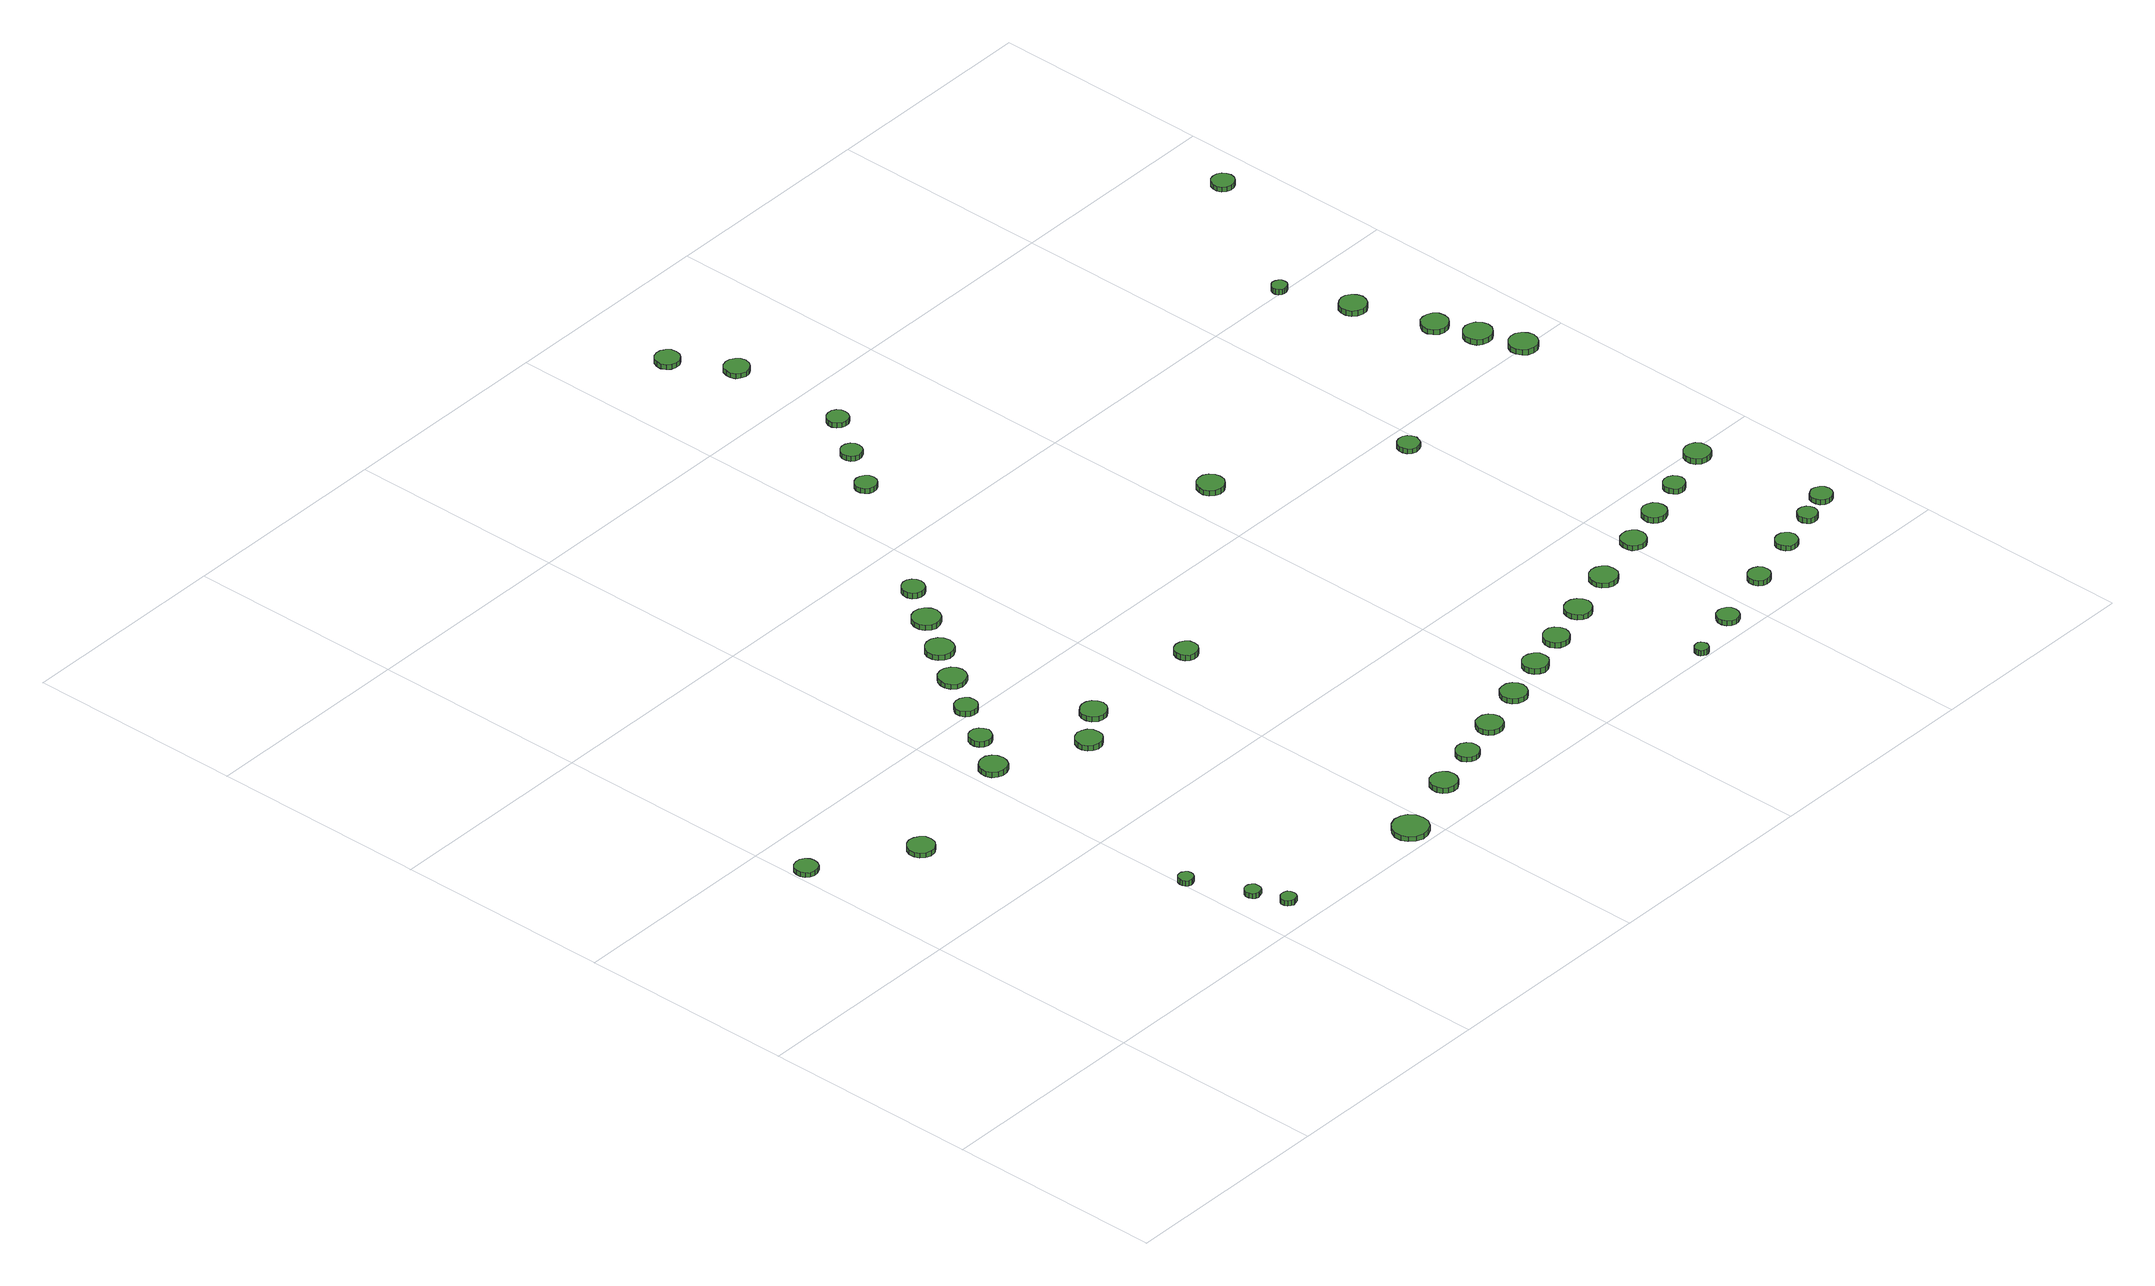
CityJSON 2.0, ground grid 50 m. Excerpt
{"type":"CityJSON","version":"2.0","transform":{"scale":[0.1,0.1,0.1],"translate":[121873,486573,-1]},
"CityObjects":{
"tree1":{"type":"SolitaryVegetationObject","attributes":{"function":"something"},"geometry":[{"type":"MultiSurface","lod":"1","boundaries":[[[0,1,2,3,4,5,6,7,8,9,10,11,12,13,14]],[[15,16,17,18,19,20,21,22,23,24,25,26,27,28,29]],[[0,29,28,1]],[[1,28,27,2]],[[2,27,26,3]],[[3,26,25,4]],[[4,25,24,5]],[[5,24,23,6]],[[6,23,22,7]],[[7,22,21,8]],[[8,21,20,9]],[[9,20,19,10]],[[10,19,18,11]],[[11,18,17,12]],[[12,17,16,13]],[[13,16,15,14]],[[14,15,29,0]]]}]},
"tree2":{"type":"SolitaryVegetationObject","attributes":{"function":"something"},"geometry":[{"type":"MultiSurface","lod":"1","boundaries":[[[30,31,32,33,34,35,36,37,38,39,40,41,42,43,44]],[[45,46,47,48,49,50,51,52,53,54,55,56,57,58,59]],[[30,59,58,31]],[[31,58,57,32]],[[32,57,56,33]],[[33,56,55,34]],[[34,55,54,35]],[[35,54,53,36]],[[36,53,52,37]],[[37,52,51,38]],[[38,51,50,39]],[[39,50,49,40]],[[40,49,48,41]],[[41,48,47,42]],[[42,47,46,43]],[[43,46,45,44]],[[44,45,59,30]]]}]},
"tree3":{"type":"SolitaryVegetationObject","attributes":{"function":"something"},"geometry":[{"type":"MultiSurface","lod":"1","boundaries":[[[60,61,62,63,64,65,66,67,68,69,70,71,72,73,74]],[[75,76,77,78,79,80,81,82,83,84,85,86,87,88,89]],[[60,89,88,61]],[[61,88,87,62]],[[62,87,86,63]],[[63,86,85,64]],[[64,85,84,65]],[[65,84,83,66]],[[66,83,82,67]],[[67,82,81,68]],[[68,81,80,69]],[[69,80,79,70]],[[70,79,78,71]],[[71,78,77,72]],[[72,77,76,73]],[[73,76,75,74]],[[74,75,89,60]]]}]},
"tree4":{"type":"SolitaryVegetationObject","attributes":{"function":"something"},"geometry":[{"type":"MultiSurface","lod":"1","boundaries":[[[90,91,92,93,94,95,96,97,98,99,100,101,102,103,104]],[[105,106,107,108,109,110,111,112,113,114,115,116,117,118,119]],[[90,119,118,91]],[[91,118,117,92]],[[92,117,116,93]],[[93,116,115,94]],[[94,115,114,95]],[[95,114,113,96]],[[96,113,112,97]],[[97,112,111,98]],[[98,111,110,99]],[[99,110,109,100]],[[100,109,108,101]],[[101,108,107,102]],[[102,107,106,103]],[[103,106,105,104]],[[104,105,119,90]]]}]},
"tree5":{"type":"SolitaryVegetationObject","attributes":{"function":"something"},"geometry":[{"type":"MultiSurface","lod":"1","boundaries":[[[120,121,122,123,124,125,126,127,128,129,130,131,132,133,134]],[[135,136,137,138,139,140,141,142,143,144,145,146,147,148,149]],[[120,149,148,121]],[[121,148,147,122]],[[122,147,146,123]],[[123,146,145,124]],[[124,145,144,125]],[[125,144,143,126]],[[126,143,142,127]],[[127,142,141,128]],[[128,141,140,129]],[[129,140,139,130]],[[130,139,138,131]],[[131,138,137,132]],[[132,137,136,133]],[[133,136,135,134]],[[134,135,149,120]]]}]},
"tree6":{"type":"SolitaryVegetationObject","attributes":{"function":"something"},"geometry":[{"type":"MultiSurface","lod":"1","boundaries":[[[150,151,152,153,154,155,156,157,158,159,160,161,162,163,164]],[[165,166,167,168,169,170,171,172,173,174,175,176,177,178,179]],[[150,179,178,151]],[[151,178,177,152]],[[152,177,176,153]],[[153,176,175,154]],[[154,175,174,155]],[[155,174,173,156]],[[156,173,172,157]],[[157,172,171,158]],[[158,171,170,159]],[[159,170,169,160]],[[160,169,168,161]],[[161,168,167,162]],[[162,167,166,163]],[[163,166,165,164]],[[164,165,179,150]]]}]},
"tree7":{"type":"SolitaryVegetationObject","attributes":{"function":"something"},"geometry":[{"type":"MultiSurface","lod":"1","boundaries":[[[180,181,182,183,184,185,186,187,188,189,190,191,192,193,194]],[[195,196,197,198,199,200,201,202,203,204,205,206,207,208,209]],[[180,209,208,181]],[[181,208,207,182]],[[182,207,206,183]],[[183,206,205,184]],[[184,205,204,185]],[[185,204,203,186]],[[186,203,202,187]],[[187,202,201,188]],[[188,201,200,189]],[[189,200,199,190]],[[190,199,198,191]],[[191,198,197,192]],[[192,197,196,193]],[[193,196,195,194]],[[194,195,209,180]]]}]},
"tree8":{"type":"SolitaryVegetationObject","attributes":{"function":"something"},"geometry":[{"type":"MultiSurface","lod":"1","boundaries":[[[210,211,212,213,214,215,216,217,218,219,220,221,222,223,224]],[[225,226,227,228,229,230,231,232,233,234,235,236,237,238,239]],[[210,239,238,211]],[[211,238,237,212]],[[212,237,236,213]],[[213,236,235,214]],[[214,235,234,215]],[[215,234,233,216]],[[216,233,232,217]],[[217,232,231,218]],[[218,231,230,219]],[[219,230,229,220]],[[220,229,228,221]],[[221,228,227,222]],[[222,227,226,223]],[[223,226,225,224]],[[224,225,239,210]]]}]},
"tree9":{"type":"SolitaryVegetationObject","attributes":{"function":"something"},"geometry":[{"type":"MultiSurface","lod":"1","boundaries":[[[240,241,242,243,244,245,246,247,248,249,250,251,252,253,254]],[[255,256,257,258,259,260,261,262,263,264,265,266,267,268,269]],[[240,269,268,241]],[[241,268,267,242]],[[242,267,266,243]],[[243,266,265,244]],[[244,265,264,245]],[[245,264,263,246]],[[246,263,262,247]],[[247,262,261,248]],[[248,261,260,249]],[[249,260,259,250]],[[250,259,258,251]],[[251,258,257,252]],[[252,257,256,253]],[[253,256,255,254]],[[254,255,269,240]]]}]},
"tree10":{"type":"SolitaryVegetationObject","attributes":{"function":"something"},"geometry":[{"type":"MultiSurface","lod":"1","boundaries":[[[270,271,272,273,274,275,276,277,278,279,280,281,282,283,284]],[[285,286,287,288,289,290,291,292,293,294,295,296,297,298,299]],[[270,299,298,271]],[[271,298,297,272]],[[272,297,296,273]],[[273,296,295,274]],[[274,295,294,275]],[[275,294,293,276]],[[276,293,292,277]],[[277,292,291,278]],[[278,291,290,279]],[[279,290,289,280]],[[280,289,288,281]],[[281,288,287,282]],[[282,287,286,283]],[[283,286,285,284]],[[284,285,299,270]]]}]},
"tree11":{"type":"SolitaryVegetationObject","attributes":{"function":"something"},"geometry":[{"type":"MultiSurface","lod":"1","boundaries":[[[300,301,302,303,304,305,306,307,308,309,310,311,312,313,314]],[[315,316,317,318,319,320,321,322,323,324,325,326,327,328,329]],[[300,329,328,301]],[[301,328,327,302]],[[302,327,326,303]],[[303,326,325,304]],[[304,325,324,305]],[[305,324,323,306]],[[306,323,322,307]],[[307,322,321,308]],[[308,321,320,309]],[[309,320,319,310]],[[310,319,318,311]],[[311,318,317,312]],[[312,317,316,313]],[[313,316,315,314]],[[314,315,329,300]]]}]},
"tree12":{"type":"SolitaryVegetationObject","attributes":{"function":"something"},"geometry":[{"type":"MultiSurface","lod":"1","boundaries":[[[330,331,332,333,334,335,336,337,338,339,340,341,342,343,344]],[[345,346,347,348,349,350,351,352,353,354,355,356,357,358,359]],[[330,359,358,331]],[[331,358,357,332]],[[332,357,356,333]],[[333,356,355,334]],[[334,355,354,335]],[[335,354,353,336]],[[336,353,352,337]],[[337,352,351,338]],[[338,351,350,339]],[[339,350,349,340]],[[340,349,348,341]],[[341,348,347,342]],[[342,347,346,343]],[[343,346,345,344]],[[344,345,359,330]]]}]},
"tree13":{"type":"SolitaryVegetationObject","attributes":{"function":"something"},"geometry":[{"type":"MultiSurface","lod":"1","boundaries":[[[360,361,362,363,364,365,366,367,368,369,370,371,372,373,374]],[[375,376,377,378,379,380,381,382,383,384,385,386,387,388,389]],[[360,389,388,361]],[[361,388,387,362]],[[362,387,386,363]],[[363,386,385,364]],[[364,385,384,365]],[[365,384,383,366]],[[366,383,382,367]],[[367,382,381,368]],[[368,381,380,369]],[[369,380,379,370]],[[370,379,378,371]],[[371,378,377,372]],[[372,377,376,373]],[[373,376,375,374]],[[374,375,389,360]]]}]},
"tree14":{"type":"SolitaryVegetationObject","attributes":{"function":"something"},"geometry":[{"type":"MultiSurface","lod":"1","boundaries":[[[390,391,392,393,394,395,396,397,398,399,400,401,402,403,404]],[[405,406,407,408,409,410,411,412,413,414,415,416,417,418,419]],[[390,419,418,391]],[[391,418,417,392]],[[392,417,416,393]],[[393,416,415,394]],[[394,415,414,395]],[[395,414,413,396]],[[396,413,412,397]],[[397,412,411,398]],[[398,411,410,399]],[[399,410,409,400]],[[400,409,408,401]],[[401,408,407,402]],[[402,407,406,403]],[[403,406,405,404]],[[404,405,419,390]]]}]},
"tree15":{"type":"SolitaryVegetationObject","attributes":{"function":"something"},"geometry":[{"type":"MultiSurface","lod":"1","boundaries":[[[420,421,422,423,424,425,426,427,428,429,430,431,432,433,434]],[[435,436,437,438,439,440,441,442,443,444,445,446,447,448,449]],[[420,449,448,421]],[[421,448,447,422]],[[422,447,446,423]],[[423,446,445,424]],[[424,445,444,425]],[[425,444,443,426]],[[426,443,442,427]],[[427,442,441,428]],[[428,441,440,429]],[[429,440,439,430]],[[430,439,438,431]],[[431,438,437,432]],[[432,437,436,433]],[[433,436,435,434]],[[434,435,449,420]]]}]},
"tree16":{"type":"SolitaryVegetationObject","attributes":{"function":"something"},"geometry":[{"type":"MultiSurface","lod":"1","boundaries":[[[450,451,452,453,454,455,456,457,458,459,460,461,462,463,464]],[[465,466,467,468,469,470,471,472,473,474,475,476,477,478,479]],[[450,479,478,451]],[[451,478,477,452]],[[452,477,476,453]],[[453,476,475,454]],[[454,475,474,455]],[[455,474,473,456]],[[456,473,472,457]],[[457,472,471,458]],[[458,471,470,459]],[[459,470,469,460]],[[460,469,468,461]],[[461,468,467,462]],[[462,467,466,463]],[[463,466,465,464]],[[464,465,479,450]]]}]},
"tree17":{"type":"SolitaryVegetationObject","attributes":{"function":"something"},"geometry":[{"type":"MultiSurface","lod":"1","boundaries":[[[480,481,482,483,484,485,486,487,488,489,490,491,492,493,494]],[[495,496,497,498,499,500,501,502,503,504,505,506,507,508,509]],[[480,509,508,481]],[[481,508,507,482]],[[482,507,506,483]],[[483,506,505,484]],[[484,505,504,485]],[[485,504,503,486]],[[486,503,502,487]],[[487,502,501,488]],[[488,501,500,489]],[[489,500,499,490]],[[490,499,498,491]],[[491,498,497,492]],[[492,497,496,493]],[[493,496,495,494]],[[494,495,509,480]]]}]},
"tree18":{"type":"SolitaryVegetationObject","attributes":{"function":"something"},"geometry":[{"type":"MultiSurface","lod":"1","boundaries":[[[510,511,512,513,514,515,516,517,518,519,520,521,522,523,524]],[[525,526,527,528,529,530,531,532,533,534,535,536,537,538,539]],[[510,539,538,511]],[[511,538,537,512]],[[512,537,536,513]],[[513,536,535,514]],[[514,535,534,515]],[[515,534,533,516]],[[516,533,532,517]],[[517,532,531,518]],[[518,531,530,519]],[[519,530,529,520]],[[520,529,528,521]],[[521,528,527,522]],[[522,527,526,523]],[[523,526,525,524]],[[524,525,539,510]]]}]},
"tree19":{"type":"SolitaryVegetationObject","attributes":{"function":"something"},"geometry":[{"type":"MultiSurface","lod":"1","boundaries":[[[540,541,542,543,544,545,546,547,548,549,550,551,552,553,554]],[[555,556,557,558,559,560,561,562,563,564,565,566,567,568,569]],[[540,569,568,541]],[[541,568,567,542]],[[542,567,566,543]],[[543,566,565,544]],[[544,565,564,545]],[[545,564,563,546]],[[546,563,562,547]],[[547,562,561,548]],[[548,561,560,549]],[[549,560,559,550]],[[550,559,558,551]],[[551,558,557,552]],[[552,557,556,553]],[[553,556,555,554]],[[554,555,569,540]]]}]},
"tree20":{"type":"SolitaryVegetationObject","attributes":{"function":"something"},"geometry":[{"type":"MultiSurface","lod":"1","boundaries":[[[570,571,572,573,574,575,576,577,578,579,580,581,582,583,584]],[[585,586,587,588,589,590,591,592,593,594,595,596,597,598,599]],[[570,599,598,571]],[[571,598,597,572]],[[572,597,596,573]],[[573,596,595,574]],[[574,595,594,575]],[[575,594,593,576]],[[576,593,592,577]],[[577,592,591,578]],[[578,591,590,579]],[[579,590,589,580]],[[580,589,588,581]],[[581,588,587,582]],[[582,587,586,583]],[[583,586,585,584]],[[584,585,599,570]]]}]},
"tree21":{"type":"SolitaryVegetationObject","attributes":{"function":"something"},"geometry":[{"type":"MultiSurface","lod":"1","boundaries":[[[600,601,602,603,604,605,606,607,608,609,610,611,612,613,614]],[[615,616,617,618,619,620,621,622,623,624,625,626,627,628,629]],[[600,629,628,601]],[[601,628,627,602]],[[602,627,626,603]],[[603,626,625,604]],[[604,625,624,605]],[[605,624,623,606]],[[606,623,622,607]],[[607,622,621,608]],[[608,621,620,609]],[[609,620,619,610]],[[610,619,618,611]],[[611,618,617,612]],[[612,617,616,613]],[[613,616,615,614]],[[614,615,629,600]]]}]},
"tree22":{"type":"SolitaryVegetationObject","attributes":{"function":"something"},"geometry":[{"type":"MultiSurface","lod":"1","boundaries":[[[630,631,632,633,634,635,636,637,638,639,640,641,642,643,644]],[[645,646,647,648,649,650,651,652,653,654,655,656,657,658,659]],[[630,659,658,631]],[[631,658,657,632]],[[632,657,656,633]],[[633,656,655,634]],[[634,655,654,635]],[[635,654,653,636]],[[636,653,652,637]],[[637,652,651,638]],[[638,651,650,639]],[[639,650,649,640]],[[640,649,648,641]],[[641,648,647,642]],[[642,647,646,643]],[[643,646,645,644]],[[644,645,659,630]]]}]},
"tree23":{"type":"SolitaryVegetationObject","attributes":{"function":"something"},"geometry":[{"type":"MultiSurface","lod":"1","boundaries":[[[660,661,662,663,664,665,666,667,668,669,670,671,672,673,674]],[[675,676,677,678,679,680,681,682,683,684,685,686,687,688,689]],[[660,689,688,661]],[[661,688,687,662]],[[662,687,686,663]],[[663,686,685,664]],[[664,685,684,665]],[[665,684,683,666]],[[666,683,682,667]],[[667,682,681,668]],[[668,681,680,669]],[[669,680,679,670]],[[670,679,678,671]],[[671,678,677,672]],[[672,677,676,673]],[[673,676,675,674]],[[674,675,689,660]]]}]},
"tree24":{"type":"SolitaryVegetationObject","attributes":{"function":"something"},"geometry":[{"type":"MultiSurface","lod":"1","boundaries":[[[690,691,692,693,694,695,696,697,698,699,700,701,702,703,704]],[[705,706,707,708,709,710,711,712,713,714,715,716,717,718,719]],[[690,719,718,691]],[[691,718,717,692]],[[692,717,716,693]],[[693,716,715,694]],[[694,715,714,695]],[[695,714,713,696]],[[696,713,712,697]],[[697,712,711,698]],[[698,711,710,699]],[[699,710,709,700]],[[700,709,708,701]],[[701,708,707,702]],[[702,707,706,703]],[[703,706,705,704]],[[704,705,719,690]]]}]},
"tree25":{"type":"SolitaryVegetationObject","attributes":{"function":"something"},"geometry":[{"type":"MultiSurface","lod":"1","boundaries":[[[720,721,722,723,724,725,726,727,728,729,730,731,732,733,734]],[[735,736,737,738,739,740,741,742,743,744,745,746,747,748,749]],[[720,749,748,721]],[[721,748,747,722]],[[722,747,746,723]],[[723,746,745,724]],[[724,745,744,725]],[[725,744,743,726]],[[726,743,742,727]],[[727,742,741,728]],[[728,741,740,729]],[[729,740,739,730]],[[730,739,738,731]],[[731,738,737,732]],[[732,737,736,733]],[[733,736,735,734]],[[734,735,749,720]]]}]},
"tree26":{"type":"SolitaryVegetationObject","attributes":{"function":"something"},"geometry":[{"type":"MultiSurface","lod":"1","boundaries":[[[750,751,752,753,754,755,756,757,758,759,760,761,762,763,764]],[[765,766,767,768,769,770,771,772,773,774,775,776,777,778,779]],[[750,779,778,751]],[[751,778,777,752]],[[752,777,776,753]],[[753,776,775,754]],[[754,775,774,755]],[[755,774,773,756]],[[756,773,772,757]],[[757,772,771,758]],[[758,771,770,759]],[[759,770,769,760]],[[760,769,768,761]],[[761,768,767,762]],[[762,767,766,763]],[[763,766,765,764]],[[764,765,779,750]]]}]},
"tree27":{"type":"SolitaryVegetationObject","attributes":{"function":"something"},"geometry":[{"type":"MultiSurface","lod":"1","boundaries":[[[780,781,782,783,784,785,786,787,788,789,790,791,792,793,794]],[[795,796,797,798,799,800,801,802,803,804,805,806,807,808,809]],[[780,809,808,781]],[[781,808,807,782]],[[782,807,806,783]],[[783,806,805,784]],[[784,805,804,785]],[[785,804,803,786]],[[786,803,802,787]],[[787,802,801,788]],[[788,801,800,789]],[[789,800,799,790]],[[790,799,798,791]],[[791,798,797,792]],[[792,797,796,793]],[[793,796,795,794]],[[794,795,809,780]]]}]},
"tree28":{"type":"SolitaryVegetationObject","attributes":{"function":"something"},"geometry":[{"type":"MultiSurface","lod":"1","boundaries":[[[810,811,812,813,814,815,816,817,818,819,820,821,822,823,824]],[[825,826,827,828,829,830,831,832,833,834,835,836,837,838,839]],[[810,839,838,811]],[[811,838,837,812]],[[812,837,836,813]],[[813,836,835,814]],[[814,835,834,815]],[[815,834,833,816]],[[816,833,832,817]],[[817,832,831,818]],[[818,831,830,819]],[[819,830,829,820]],[[820,829,828,821]],[[821,828,827,822]],[[822,827,826,823]],[[823,826,825,824]],[[824,825,839,810]]]}]},
"tree29":{"type":"SolitaryVegetationObject","attributes":{"function":"something"},"geometry":[{"type":"MultiSurface","lod":"1","boundaries":[[[840,841,842,843,844,845,846,847,848,849,850,851,852,853,854]],[[855,856,857,858,859,860,861,862,863,864,865,866,867,868,869]],[[840,869,868,841]],[[841,868,867,842]],[[842,867,866,843]],[[843,866,865,844]],[[844,865,864,845]],[[845,864,863,846]],[[846,863,862,847]],[[847,862,861,848]],[[848,861,860,849]],[[849,860,859,850]],[[850,859,858,851]],[[851,858,857,852]],[[852,857,856,853]],[[853,856,855,854]],[[854,855,869,840]]]}]},
"tree30":{"type":"SolitaryVegetationObject","attributes":{"function":"something"},"geometry":[{"type":"MultiSurface","lod":"1","boundaries":[[[870,871,872,873,874,875,876,877,878,879,880,881,882,883,884]],[[885,886,887,888,889,890,891,892,893,894,895,896,897,898,899]],[[870,899,898,871]],[[871,898,897,872]],[[872,897,896,873]],[[873,896,895,874]],[[874,895,894,875]],[[875,894,893,876]],[[876,893,892,877]],[[877,892,891,878]],[[878,891,890,879]],[[879,890,889,880]],[[880,889,888,881]],[[881,888,887,882]],[[882,887,886,883]],[[883,886,885,884]],[[884,885,899,870]]]}]},
"tree31":{"type":"SolitaryVegetationObject","attributes":{"function":"something"},"geometry":[{"type":"MultiSurface","lod":"1","boundaries":[[[900,901,902,903,904,905,906,907,908,909,910,911,912,913,914]],[[915,916,917,918,919,920,921,922,923,924,925,926,927,928,929]],[[900,929,928,901]],[[901,928,927,902]],[[902,927,926,903]],[[903,926,925,904]],[[904,925,924,905]],[[905,924,923,906]],[[906,923,922,907]],[[907,922,921,908]],[[908,921,920,909]],[[909,920,919,910]],[[910,919,918,911]],[[911,918,917,912]],[[912,917,916,913]],[[913,916,915,914]],[[914,915,929,900]]]}]},
"tree32":{"type":"SolitaryVegetationObject","attributes":{"function":"something"},"geometry":[{"type":"MultiSurface","lod":"1","boundaries":[[[930,931,932,933,934,935,936,937,938,939,940,941,942,943,944]],[[945,946,947,948,949,950,951,952,953,954,955,956,957,958,959]],[[930,959,958,931]],[[931,958,957,932]],[[932,957,956,933]],[[933,956,955,934]],[[934,955,954,935]],[[935,954,953,936]],[[936,953,952,937]],[[937,952,951,938]],[[938,951,950,939]],[[939,950,949,940]],[[940,949,948,941]],[[941,948,947,942]],[[942,947,946,943]],[[943,946,945,944]],[[944,945,959,930]]]}]},
"tree33":{"type":"SolitaryVegetationObject","attributes":{"function":"something"},"geometry":[{"type":"MultiSurface","lod":"1","boundaries":[[[960,961,962,963,964,965,966,967,968,969,970,971,972,973,974]],[[975,976,977,978,979,980,981,982,983,984,985,986,987,988,989]],[[960,989,988,961]],[[961,988,987,962]],[[962,987,986,963]],[[963,986,985,964]],[[964,985,984,965]],[[965,984,983,966]],[[966,983,982,967]],[[967,982,981,968]],[[968,981,980,969]],[[969,980,979,970]],[[970,979,978,971]],[[971,978,977,972]],[[972,977,976,973]],[[973,976,975,974]],[[974,975,989,960]]]}]},
"tree34":{"type":"SolitaryVegetationObject","attributes":{"function":"something"},"geometry":[{"type":"MultiSurface","lod":"1","boundaries":[[[990,991,992,993,994,995,996,997,998,999,1000,1001,1002,1003,1004]],[[1005,1006,1007,1008,1009,1010,1011,1012,1013,1014,1015,1016,1017,1018,1019]],[[990,1019,1018,991]],[[991,1018,1017,992]],[[992,1017,1016,993]],[[993,1016,1015,994]],[[994,1015,1014,995]],[[995,1014,1013,996]],[[996,1013,1012,997]],[[997,1012,1011,998]],[[998,1011,1010,999]],[[999,1010,1009,1000]],[[1000,1009,1008,1001]],[[1001,1008,1007,1002]],[[1002,1007,1006,1003]],[[1003,1006,1005,1004]],[[1004,1005,1019,990]]]}]},
"tree35":{"type":"SolitaryVegetationObject","attributes":{"function":"something"},"geometry":[{"type":"MultiSurface","lod":"1","boundaries":[[[1020,1021,1022,1023,1024,1025,1026,1027,1028,1029,1030,1031,1032,1033,1034]],[[1035,1036,1037,1038,1039,1040,1041,1042,1043,1044,1045,1046,1047,1048,1049]],[[1020,1049,1048,1021]],[[1021,1048,1047,1022]],[[1022,1047,1046,1023]],[[1023,1046,1045,1024]],[[1024,1045,1044,1025]],[[1025,1044,1043,1026]],[[1026,1043,1042,1027]],[[1027,1042,1041,1028]],[[1028,1041,1040,1029]],[[1029,1040,1039,1030]],[[1030,1039,1038,1031]],[[1031,1038,1037,1032]],[[1032,1037,1036,1033]],[[1033,1036,1035,1034]],[[1034,1035,1049,1020]]]}]},
"tree36":{"type":"SolitaryVegetationObject","attributes":{"function":"something"},"geometry":[{"type":"MultiSurface","lod":"1","boundaries":[[[1050,1051,1052,1053,1054,1055,1056,1057,1058,1059,1060,1061,1062,1063,1064]],[[1065,1066,1067,1068,1069,1070,1071,1072,1073,1074,1075,1076,1077,1078,1079]],[[1050,1079,1078,1051]],[[1051,1078,1077,1052]],[[1052,1077,1076,1053]],[[1053,1076,1075,1054]],[[1054,1075,1074,1055]],[[1055,1074,1073,1056]],[[1056,1073,1072,1057]],[[1057,1072,1071,1058]],[[1058,1071,1070,1059]],[[1059,1070,1069,1060]],[[1060,1069,1068,1061]],[[1061,1068,1067,1062]],[[1062,1067,1066,1063]],[[1063,1066,1065,1064]],[[1064,1065,1079,1050]]]}]},
"tree37":{"type":"SolitaryVegetationObject","attributes":{"function":"something"},"geometry":[{"type":"MultiSurface","lod":"1","boundaries":[[[1080,1081,1082,1083,1084,1085,1086,1087,1088,1089,1090,1091,1092,1093,1094]],[[1095,1096,1097,1098,1099,1100,1101,1102,1103,1104,1105,1106,1107,1108,1109]],[[1080,1109,1108,1081]],[[1081,1108,1107,1082]],[[1082,1107,1106,1083]],[[1083,1106,1105,1084]],[[1084,1105,1104,1085]],[[1085,1104,1103,1086]],[[1086,1103,1102,1087]],[[1087,1102,1101,1088]],[[1088,1101,1100,1089]],[[1089,1100,1099,1090]],[[1090,1099,1098,1091]],[[1091,1098,1097,1092]],[[1092,1097,1096,1093]],[[1093,1096,1095,1094]],[[1094,1095,1109,1080]]]}]},
"tree38":{"type":"SolitaryVegetationObject","attributes":{"function":"something"},"geometry":[{"type":"MultiSurface","lod":"1","boundaries":[[[1110,1111,1112,1113,1114,1115,1116,1117,1118,1119,1120,1121,1122,1123,1124]],[[1125,1126,1127,1128,1129,1130,1131,1132,1133,1134,1135,1136,1137,1138,1139]],[[1110,1139,1138,1111]],[[1111,1138,1137,1112]],[[1112,1137,1136,1113]],[[1113,1136,1135,1114]],[[1114,1135,1134,1115]],[[1115,1134,1133,1116]],[[1116,1133,1132,1117]],[[1117,1132,1131,1118]],[[1118,1131,1130,1119]],[[1119,1130,1129,1120]],[[1120,1129,1128,1121]],[[1121,1128,1127,1122]],[[1122,1127,1126,1123]],[[1123,1126,1125,1124]],[[1124,1125,1139,1110]]]}]},
"tree39":{"type":"SolitaryVegetationObject","attributes":{"function":"something"},"geometry":[{"type":"MultiSurface","lod":"1","boundaries":[[[1140,1141,1142,1143,1144,1145,1146,1147,1148,1149,1150,1151,1152,1153,1154]],[[1155,1156,1157,1158,1159,1160,1161,1162,1163,1164,1165,1166,1167,1168,1169]],[[1140,1169,1168,1141]],[[1141,1168,1167,1142]],[[1142,1167,1166,1143]],[[1143,1166,1165,1144]],[[1144,1165,1164,1145]],[[1145,1164,1163,1146]],[[1146,1163,1162,1147]],[[1147,1162,1161,1148]],[[1148,1161,1160,1149]],[[1149,1160,1159,1150]],[[1150,1159,1158,1151]],[[1151,1158,1157,1152]],[[1152,1157,1156,1153]],[[1153,1156,1155,1154]],[[1154,1155,1169,1140]]]}]},
"tree40":{"type":"SolitaryVegetationObject","attributes":{"function":"something"},"geometry":[{"type":"MultiSurface","lod":"1","boundaries":[[[1170,1171,1172,1173,1174,1175,1176,1177,1178,1179,1180,1181,1182,1183,1184]],[[1185,1186,1187,1188,1189,1190,1191,1192,1193,1194,1195,1196,1197,1198,1199]],[[1170,1199,1198,1171]],[[1171,1198,1197,1172]],[[1172,1197,1196,1173]],[[1173,1196,1195,1174]],[[1174,1195,1194,1175]],[[1175,1194,1193,1176]],[[1176,1193,1192,1177]],[[1177,1192,1191,1178]],[[1178,1191,1190,1179]],[[1179,1190,1189,1180]],[[1180,1189,1188,1181]],[[1181,1188,1187,1182]],[[1182,1187,1186,1183]],[[1183,1186,1185,1184]],[[1184,1185,1199,1170]]]}]},
"tree41":{"type":"SolitaryVegetationObject","attributes":{"function":"something"},"geometry":[{"type":"MultiSurface","lod":"1","boundaries":[[[1200,1201,1202,1203,1204,1205,1206,1207,1208,1209,1210,1211,1212,1213,1214]],[[1215,1216,1217,1218,1219,1220,1221,1222,1223,1224,1225,1226,1227,1228,1229]],[[1200,1229,1228,1201]],[[1201,1228,1227,1202]],[[1202,1227,1226,1203]],[[1203,1226,1225,1204]],[[1204,1225,1224,1205]],[[1205,1224,1223,1206]],[[1206,1223,1222,1207]],[[1207,1222,1221,1208]],[[1208,1221,1220,1209]],[[1209,1220,1219,1210]],[[1210,1219,1218,1211]],[[1211,1218,1217,1212]],[[1212,1217,1216,1213]],[[1213,1216,1215,1214]],[[1214,1215,1229,1200]]]}]},
"tree42":{"type":"SolitaryVegetationObject","attributes":{"function":"something"},"geometry":[{"type":"MultiSurface","lod":"1","boundaries":[[[1230,1231,1232,1233,1234,1235,1236,1237,1238,1239,1240,1241,1242,1243,1244]],[[1245,1246,1247,1248,1249,1250,1251,1252,1253,1254,1255,1256,1257,1258,1259]],[[1230,1259,1258,1231]],[[1231,1258,1257,1232]],[[1232,1257,1256,1233]],[[1233,1256,1255,1234]],[[1234,1255,1254,1235]],[[1235,1254,1253,1236]],[[1236,1253,1252,1237]],[[1237,1252,1251,1238]],[[1238,1251,1250,1239]],[[1239,1250,1249,1240]],[[1240,1249,1248,1241]],[[1241,1248,1247,1242]],[[1242,1247,1246,1243]],[[1243,1246,1245,1244]],[[1244,1245,1259,1230]]]}]},
"tree43":{"type":"SolitaryVegetationObject","attributes":{"function":"something"},"geometry":[{"type":"MultiSurface","lod":"1","boundaries":[[[1260,1261,1262,1263,1264,1265,1266,1267,1268,1269,1270,1271,1272,1273,1274]],[[1275,1276,1277,1278,1279,1280,1281,1282,1283,1284,1285,1286,1287,1288,1289]],[[1260,1289,1288,1261]],[[1261,1288,1287,1262]],[[1262,1287,1286,1263]],[[1263,1286,1285,1264]],[[1264,1285,1284,1265]],[[1265,1284,1283,1266]],[[1266,1283,1282,1267]],[[1267,1282,1281,1268]],[[1268,1281,1280,1269]],[[1269,1280,1279,1270]],[[1270,1279,1278,1271]],[[1271,1278,1277,1272]],[[1272,1277,1276,1273]],[[1273,1276,1275,1274]],[[1274,1275,1289,1260]]]}]},
"tree44":{"type":"SolitaryVegetationObject","attributes":{"function":"something"},"geometry":[{"type":"MultiSurface","lod":"1","boundaries":[[[1290,1291,1292,1293,1294,1295,1296,1297,1298,1299,1300,1301,1302,1303,1304]],[[1305,1306,1307,1308,1309,1310,1311,1312,1313,1314,1315,1316,1317,1318,1319]],[[1290,1319,1318,1291]],[[1291,1318,1317,1292]],[[1292,1317,1316,1293]],[[1293,1316,1315,1294]],[[1294,1315,1314,1295]],[[1295,1314,1313,1296]],[[1296,1313,1312,1297]],[[1297,1312,1311,1298]],[[1298,1311,1310,1299]],[[1299,1310,1309,1300]],[[1300,1309,1308,1301]],[[1301,1308,1307,1302]],[[1302,1307,1306,1303]],[[1303,1306,1305,1304]],[[1304,1305,1319,1290]]]}]},
"tree45":{"type":"SolitaryVegetationObject","attributes":{"function":"something"},"geometry":[{"type":"MultiSurface","lod":"1","boundaries":[[[1320,1321,1322,1323,1324,1325,1326,1327,1328,1329,1330,1331,1332,1333,1334]],[[1335,1336,1337,1338,1339,1340,1341,1342,1343,1344,1345,1346,1347,1348,1349]],[[1320,1349,1348,1321]],[[1321,1348,1347,1322]],[[1322,1347,1346,1323]],[[1323,1346,1345,1324]],[[1324,1345,1344,1325]],[[1325,1344,1343,1326]],[[1326,1343,1342,1327]],[[1327,1342,1341,1328]],[[1328,1341,1340,1329]],[[1329,1340,1339,1330]],[[1330,1339,1338,1331]],[[1331,1338,1337,1332]],[[1332,1337,1336,1333]],[[1333,1336,1335,1334]],[[1334,1335,1349,1320]]]}]},
"tree46":{"type":"SolitaryVegetationObject","attributes":{"function":"something"},"geometry":[{"type":"MultiSurface","lod":"1","boundaries":[[[1350,1351,1352,1353,1354,1355,1356,1357,1358,1359,1360,1361,1362,1363,1364]],[[1365,1366,1367,1368,1369,1370,1371,1372,1373,1374,1375,1376,1377,1378,1379]],[[1350,1379,1378,1351]],[[1351,1378,1377,1352]],[[1352,1377,1376,1353]],[[1353,1376,1375,1354]],[[1354,1375,1374,1355]],[[1355,1374,1373,1356]],[[1356,1373,1372,1357]],[[1357,1372,1371,1358]],[[1358,1371,1370,1359]],[[1359,1370,1369,1360]],[[1360,1369,1368,1361]],[[1361,1368,1367,1362]],[[1362,1367,1366,1363]],[[1363,1366,1365,1364]],[[1364,1365,1379,1350]]]}]},
"tree47":{"type":"SolitaryVegetationObject","attributes":{"function":"something"},"geometry":[{"type":"MultiSurface","lod":"1","boundaries":[[[1380,1381,1382,1383,1384,1385,1386,1387,1388,1389,1390,1391,1392,1393,1394]],[[1395,1396,1397,1398,1399,1400,1401,1402,1403,1404,1405,1406,1407,1408,1409]],[[1380,1409,1408,1381]],[[1381,1408,1407,1382]],[[1382,1407,1406,1383]],[[1383,1406,1405,1384]],[[1384,1405,1404,1385]],[[1385,1404,1403,1386]],[[1386,1403,1402,1387]],[[1387,1402,1401,1388]],[[1388,1401,1400,1389]],[[1389,1400,1399,1390]],[[1390,1399,1398,1391]],[[1391,1398,1397,1392]],[[1392,1397,1396,1393]],[[1393,1396,1395,1394]],[[1394,1395,1409,1380]]]}]}
},
"vertices":[
[55,888,19],[53,898,19],[47,907,19],[37,912,19],[27,913,19],[16,910,19],[8,903,19],[4,893,19],[4,882,19],[8,872,19],[16,865,19],[27,862,19],[37,863,19],[47,868,19],[53,877,19],[53,877,8],[47,868,8],[37,863,8],[27,862,8],[16,865,8],[8,872,8],[4,882,8],[4,893,8],[8,903,8],[16,910,8],[27,913,8],[37,912,8],[47,907,8],[53,898,8],[55,888,8],
[262,753,26],[260,765,26],[252,775,26],[241,781,26],[229,783,26],[217,779,26],[208,771,26],[203,759,26],[203,746,26],[208,735,26],[217,727,26],[229,723,26],[241,724,26],[252,730,26],[260,740,26],[260,740,14],[252,730,14],[241,724,14],[229,723,14],[217,727,14],[208,735,14],[203,746,14],[203,759,14],[208,771,14],[217,779,14],[229,783,14],[241,781,14],[252,775,14],[260,765,14],[262,753,14],
[516,267,32],[515,274,32],[511,279,32],[504,283,32],[498,284,32],[491,282,32],[486,277,32],[483,270,32],[483,263,32],[486,257,32],[491,252,32],[498,250,32],[504,251,32],[511,254,32],[515,260,32],[515,260,19],[511,254,19],[504,251,19],[498,250,19],[491,252,19],[486,257,19],[483,263,19],[483,270,19],[486,277,19],[491,282,19],[498,284,19],[504,283,19],[511,279,19],[515,274,19],[516,267,19],
[576,137,29],[575,145,29],[571,150,29],[564,154,29],[557,155,29],[550,153,29],[545,148,29],[542,141,29],[542,134,29],[545,127,29],[550,122,29],[557,120,29],[564,121,29],[571,124,29],[575,130,29],[575,130,17],[571,124,17],[564,121,17],[557,120,17],[550,122,17],[545,127,17],[542,134,17],[542,141,17],[545,148,17],[550,153,17],[557,155,17],[564,154,17],[571,150,17],[575,145,17],[576,137,17],
[604,65,30],[603,72,30],[599,78,30],[592,81,30],[585,82,30],[579,80,30],[573,75,30],[570,69,30],[570,61,30],[573,55,30],[579,50,30],[585,48,30],[592,49,30],[599,52,30],[603,58,30],[603,58,17],[599,52,17],[592,49,17],[585,48,17],[579,50,17],[573,55,17],[570,61,17],[570,69,17],[573,75,17],[579,80,17],[585,82,17],[592,81,17],[599,78,17],[603,72,17],[604,65,17],
[572,827,29],[569,840,29],[562,850,29],[551,857,29],[538,858,29],[526,854,29],[516,846,29],[511,834,29],[511,821,29],[516,809,29],[526,801,29],[538,797,29],[551,798,29],[562,804,29],[569,815,29],[569,815,16],[562,804,16],[551,798,16],[538,797,16],[526,801,16],[516,809,16],[511,821,16],[511,834,16],[516,846,16],[526,854,16],[538,858,16],[551,857,16],[562,850,16],[569,840,16],[572,827,16],
[628,916,27],[625,926,27],[619,935,27],[610,940,27],[600,941,27],[590,938,27],[582,931,27],[578,921,27],[578,911,27],[582,901,27],[590,894,27],[600,891,27],[610,892,27],[619,897,27],[625,906,27],[625,906,14],[619,897,14],[610,892,14],[600,891,14],[590,894,14],[582,901,14],[578,911,14],[578,921,14],[582,931,14],[590,938,14],[600,941,14],[610,940,14],[619,935,14],[625,926,14],[628,916,14],
[985,47,23],[982,63,23],[972,77,23],[958,85,23],[941,87,23],[925,81,23],[913,70,23],[906,55,23],[906,39,23],[913,24,23],[925,13,23],[941,7,23],[958,9,23],[972,17,23],[982,31,23],[982,31,11],[972,17,11],[958,9,11],[941,7,11],[925,13,11],[913,24,11],[906,39,11],[906,55,11],[913,70,11],[925,81,11],[941,87,11],[958,85,11],[972,77,11],[982,63,11],[985,47,11],
[767,739,31],[765,751,31],[758,761,31],[747,767,31],[735,769,31],[723,765,31],[714,757,31],[709,745,31],[709,733,31],[714,722,31],[723,714,31],[735,710,31],[747,711,31],[758,718,31],[765,727,31],[765,727,18],[758,718,18],[747,711,18],[735,710,18],[723,714,18],[714,722,18],[709,733,18],[709,745,18],[714,757,18],[723,765,18],[735,769,18],[747,767,18],[758,761,18],[765,751,18],[767,739,18],
[692,1011,24],[690,1022,24],[684,1030,24],[675,1035,24],[664,1036,24],[654,1033,24],[647,1026,24],[642,1017,24],[642,1006,24],[647,996,24],[654,989,24],[664,986,24],[675,987,24],[684,993,24],[690,1001,24],[690,1001,11],[684,993,11],[675,987,11],[664,986,11],[654,989,11],[647,996,11],[642,1006,11],[642,1017,11],[647,1026,11],[654,1033,11],[664,1036,11],[675,1035,11],[684,1030,11],[690,1022,11],[692,1011,11],
[758,1101,22],[755,1114,22],[748,1124,22],[736,1131,22],[724,1132,22],[711,1128,22],[702,1119,22],[697,1107,22],[697,1095,22],[702,1083,22],[711,1074,22],[724,1070,22],[736,1072,22],[748,1078,22],[755,1088,22],[755,1088,10],[748,1078,10],[736,1072,10],[724,1070,10],[711,1074,10],[702,1083,10],[697,1095,10],[697,1107,10],[702,1119,10],[711,1128,10],[724,1132,10],[736,1131,10],[748,1124,10],[755,1114,10],[758,1101,10],
[850,799,31],[847,811,31],[840,821,31],[829,827,31],[817,828,31],[806,824,31],[796,816,31],[791,805,31],[791,793,31],[796,782,31],[806,773,31],[817,770,31],[829,771,31],[840,777,31],[847,787,31],[847,787,19],[840,777,19],[829,771,19],[817,770,19],[806,773,19],[796,782,19],[791,793,19],[791,805,19],[796,816,19],[806,824,19],[817,828,19],[829,827,19],[840,821,19],[847,811,19],[850,799,19],
[821,1191,20],[818,1204,20],[811,1214,20],[799,1221,20],[786,1222,20],[774,1218,20],[764,1209,20],[759,1197,20],[759,1184,20],[764,1172,20],[774,1163,20],[786,1159,20],[799,1161,20],[811,1167,20],[818,1178,20],[818,1178,7],[811,1167,7],[799,1161,7],[786,1159,7],[774,1163,7],[764,1172,7],[759,1184,7],[759,1197,7],[764,1209,7],[774,1218,7],[786,1222,7],[799,1221,7],[811,1214,7],[818,1204,7],[821,1191,7],
[1148,107,18],[1145,119,18],[1138,129,18],[1127,136,18],[1114,137,18],[1102,133,18],[1093,125,18],[1088,113,18],[1088,101,18],[1093,89,18],[1102,81,18],[1114,77,18],[1127,78,18],[1138,85,18],[1145,95,18],[1145,95,5],[1138,85,5],[1127,78,5],[1114,77,5],[1102,81,5],[1093,89,5],[1088,101,5],[1088,113,5],[1093,125,5],[1102,133,5],[1114,137,5],[1127,136,5],[1138,129,5],[1145,119,5],[1148,107,5],
[883,1280,20],[880,1293,20],[872,1304,20],[861,1310,20],[848,1312,20],[836,1308,20],[826,1299,20],[821,1287,20],[821,1274,20],[826,1262,20],[836,1253,20],[848,1249,20],[861,1251,20],[872,1257,20],[880,1268,20],[880,1268,7],[872,1257,7],[861,1251,7],[848,1249,7],[836,1253,7],[826,1262,7],[821,1274,7],[821,1287,7],[826,1299,7],[836,1308,7],[848,1312,7],[861,1310,7],[872,1304,7],[880,1293,7],[883,1280,7],
[1256,141,17],[1254,151,17],[1247,160,17],[1238,166,17],[1227,167,17],[1217,163,17],[1209,156,17],[1204,146,17],[1204,135,17],[1209,125,17],[1217,118,17],[1227,115,17],[1238,116,17],[1247,121,17],[1254,130,17],[1254,130,5],[1247,121,5],[1238,116,5],[1227,115,5],[1217,118,5],[1209,125,5],[1204,135,5],[1204,146,5],[1209,156,5],[1217,163,5],[1227,167,5],[1238,166,5],[1247,160,5],[1254,151,5],[1256,141,5],
[939,1371,20],[937,1382,20],[931,1390,20],[922,1396,20],[911,1397,20],[901,1393,20],[893,1386,20],[889,1377,20],[889,1366,20],[893,1356,20],[901,1349,20],[911,1346,20],[922,1347,20],[931,1352,20],[937,1361,20],[937,1361,7],[931,1352,7],[922,1347,7],[911,1346,7],[901,1349,7],[893,1356,7],[889,1366,7],[889,1377,7],[893,1386,7],[901,1393,7],[911,1397,7],[922,1396,7],[931,1390,7],[937,1382,7],[939,1371,7],
[1137,801,26],[1135,812,26],[1128,821,26],[1119,826,26],[1108,827,26],[1098,824,26],[1090,817,26],[1086,807,26],[1086,796,26],[1090,786,26],[1098,779,26],[1108,776,26],[1119,777,26],[1128,782,26],[1135,791,26],[1135,791,13],[1128,782,13],[1119,777,13],[1108,776,13],[1098,779,13],[1090,786,13],[1086,796,13],[1086,807,13],[1090,817,13],[1098,824,13],[1108,827,13],[1119,826,13],[1128,821,13],[1135,812,13],[1137,801,13],
[1362,171,17],[1360,183,17],[1353,193,17],[1342,199,17],[1330,200,17],[1318,197,17],[1309,188,17],[1304,177,17],[1304,165,17],[1309,154,17],[1318,146,17],[1330,142,17],[1342,143,17],[1353,149,17],[1360,159,17],[1360,159,5],[1353,149,5],[1342,143,5],[1330,142,5],[1318,146,5],[1309,154,5],[1304,165,5],[1304,177,5],[1309,188,5],[1318,197,5],[1330,200,5],[1342,199,5],[1353,193,5],[1360,183,5],[1362,171,5],
[1478,207,17],[1476,219,17],[1469,229,17],[1458,235,17],[1446,236,17],[1434,233,17],[1425,224,17],[1420,213,17],[1420,201,17],[1425,190,17],[1434,182,17],[1446,178,17],[1458,179,17],[1469,185,17],[1476,195,17],[1476,195,5],[1469,185,5],[1458,179,5],[1446,178,5],[1434,182,5],[1425,190,5],[1420,201,5],[1420,213,5],[1425,224,5],[1434,233,5],[1446,236,5],[1458,235,5],[1469,229,5],[1476,219,5],[1478,207,5],
[1585,242,18],[1583,254,18],[1575,263,18],[1565,269,18],[1553,271,18],[1542,267,18],[1533,259,18],[1528,248,18],[1528,236,18],[1533,225,18],[1542,217,18],[1553,213,18],[1565,215,18],[1575,221,18],[1583,230,18],[1583,230,5],[1575,221,5],[1565,215,5],[1553,213,5],[1542,217,5],[1533,225,5],[1528,236,5],[1528,248,5],[1533,259,5],[1542,267,5],[1553,271,5],[1565,269,5],[1575,263,5],[1583,254,5],[1585,242,5],
[1152,1687,19],[1150,1697,19],[1144,1705,19],[1135,1710,19],[1125,1711,19],[1116,1708,19],[1108,1701,19],[1104,1692,19],[1104,1682,19],[1108,1673,19],[1116,1666,19],[1125,1663,19],[1135,1664,19],[1144,1669,19],[1150,1677,19],[1150,1677,7],[1144,1669,7],[1135,1664,7],[1125,1663,7],[1116,1666,7],[1108,1673,7],[1104,1682,7],[1104,1692,7],[1108,1701,7],[1116,1708,7],[1125,1711,7],[1135,1710,7],[1144,1705,7],[1150,1697,7],[1152,1687,7],
[1218,1784,19],[1216,1794,19],[1210,1802,19],[1201,1807,19],[1191,1808,19],[1182,1805,19],[1175,1798,19],[1171,1789,19],[1171,1779,19],[1175,1770,19],[1182,1764,19],[1191,1761,19],[1201,1762,19],[1210,1767,19],[1216,1775,19],[1216,1775,7],[1210,1767,7],[1201,1762,7],[1191,1761,7],[1182,1764,7],[1175,1770,7],[1171,1779,7],[1171,1789,7],[1175,1798,7],[1182,1805,7],[1191,1808,7],[1201,1807,7],[1210,1802,7],[1216,1794,7],[1218,1784,7],
[1682,270,18],[1679,282,18],[1672,292,18],[1662,298,18],[1650,299,18],[1639,295,18],[1630,287,18],[1625,276,18],[1625,264,18],[1630,254,18],[1639,246,18],[1650,242,18],[1662,243,18],[1672,249,18],[1679,259,18],[1679,259,5],[1672,249,5],[1662,243,5],[1650,242,5],[1639,246,5],[1630,254,5],[1625,264,5],[1625,276,5],[1630,287,5],[1639,295,5],[1650,299,5],[1662,298,5],[1672,292,5],[1679,282,5],[1682,270,5],
[1834,20,18],[1833,26,18],[1829,32,18],[1824,35,18],[1817,35,18],[1811,33,18],[1806,29,18],[1804,23,18],[1804,17,18],[1806,11,18],[1811,7,18],[1817,5,18],[1824,5,18],[1829,9,18],[1833,14,18],[1833,14,5],[1829,9,5],[1824,5,5],[1817,5,5],[1811,7,5],[1806,11,5],[1804,17,5],[1804,23,5],[1806,29,5],[1811,33,5],[1817,35,5],[1824,35,5],[1829,32,5],[1833,26,5],[1834,20,5],
[1288,1883,19],[1286,1893,19],[1280,1901,19],[1272,1906,19],[1262,1907,19],[1252,1904,19],[1245,1897,19],[1240,1888,19],[1240,1878,19],[1245,1869,19],[1252,1862,19],[1262,1859,19],[1272,1860,19],[1280,1865,19],[1286,1873,19],[1286,1873,7],[1280,1865,7],[1272,1860,7],[1262,1859,7],[1252,1862,7],[1245,1869,7],[1240,1878,7],[1240,1888,7],[1245,1897,7],[1252,1904,7],[1262,1907,7],[1272,1906,7],[1280,1901,7],[1286,1893,7],[1288,1883,7],
[1789,303,17],[1786,315,17],[1779,325,17],[1768,331,17],[1756,333,17],[1744,329,17],[1735,321,17],[1730,309,17],[1730,297,17],[1735,285,17],[1744,277,17],[1756,273,17],[1768,275,17],[1779,281,17],[1786,291,17],[1786,291,5],[1779,281,5],[1768,275,5],[1756,273,5],[1744,277,5],[1735,285,5],[1730,297,5],[1730,309,5],[1735,321,5],[1744,329,5],[1756,333,5],[1768,331,5],[1779,325,5],[1786,315,5],[1789,303,5],
[1219,2283,19],[1217,2294,19],[1210,2303,19],[1200,2309,19],[1189,2310,19],[1178,2307,19],[1170,2299,19],[1165,2289,19],[1165,2277,19],[1170,2267,19],[1178,2259,19],[1189,2256,19],[1200,2257,19],[1210,2262,19],[1217,2272,19],[1217,2272,7],[1210,2262,7],[1200,2257,7],[1189,2256,7],[1178,2259,7],[1170,2267,7],[1165,2277,7],[1165,2289,7],[1170,2299,7],[1178,2307,7],[1189,2310,7],[1200,2309,7],[1210,2303,7],[1217,2294,7],[1219,2283,7],
[1290,2156,19],[1287,2167,19],[1280,2176,19],[1270,2182,19],[1259,2183,19],[1248,2180,19],[1239,2172,19],[1235,2161,19],[1235,2150,19],[1239,2139,19],[1248,2132,19],[1259,2128,19],[1270,2129,19],[1280,2135,19],[1287,2144,19],[1287,2144,7],[1280,2135,7],[1270,2129,7],[1259,2128,7],[1248,2132,7],[1239,2139,7],[1235,2150,7],[1235,2161,7],[1239,2172,7],[1248,2180,7],[1259,2183,7],[1270,2182,7],[1280,2176,7],[1287,2167,7],[1290,2156,7],
[1618,1153,22],[1616,1165,22],[1608,1176,22],[1597,1182,22],[1585,1183,22],[1573,1179,22],[1564,1171,22],[1559,1159,22],[1559,1147,22],[1564,1135,22],[1573,1127,22],[1585,1123,22],[1597,1124,22],[1608,1131,22],[1616,1141,22],[1616,1141,9],[1608,1131,9],[1597,1124,9],[1585,1123,9],[1573,1127,9],[1564,1135,9],[1559,1147,9],[1559,1159,9],[1564,1171,9],[1573,1179,9],[1585,1183,9],[1597,1182,9],[1608,1176,9],[1616,1165,9],[1618,1153,9],
[1964,55,18],[1962,65,18],[1956,73,18],[1947,78,18],[1937,79,18],[1927,76,18],[1920,69,18],[1916,60,18],[1916,50,18],[1920,40,18],[1927,33,18],[1937,30,18],[1947,31,18],[1956,36,18],[1962,45,18],[1962,45,6],[1956,36,6],[1947,31,6],[1937,30,6],[1927,33,6],[1920,40,6],[1916,50,6],[1916,60,6],[1920,69,6],[1927,76,6],[1937,79,6],[1947,78,6],[1956,73,6],[1962,65,6],[1964,55,6],
[1909,339,17],[1907,352,17],[1899,362,17],[1888,368,17],[1875,370,17],[1863,366,17],[1853,357,17],[1848,345,17],[1848,332,17],[1853,321,17],[1863,312,17],[1875,308,17],[1888,309,17],[1899,316,17],[1907,326,17],[1907,326,5],[1899,316,5],[1888,309,5],[1875,308,5],[1863,312,5],[1853,321,5],[1848,332,5],[1848,345,5],[1853,357,5],[1863,366,5],[1875,370,5],[1888,368,5],[1899,362,5],[1907,352,5],[1909,339,5],
[2114,101,18],[2112,111,18],[2106,119,18],[2097,124,18],[2087,125,18],[2077,122,18],[2069,115,18],[2065,106,18],[2065,95,18],[2069,86,18],[2077,79,18],[2087,76,18],[2097,77,18],[2106,82,18],[2112,91,18],[2112,91,5],[2106,82,5],[2097,77,5],[2087,76,5],[2077,79,5],[2069,86,5],[2065,95,5],[2065,106,5],[2069,115,5],[2077,122,5],[2087,125,5],[2097,124,5],[2106,119,5],[2112,111,5],[2114,101,5],
[2044,378,17],[2042,390,17],[2035,399,17],[2025,405,17],[2013,406,17],[2002,403,17],[1993,395,17],[1989,384,17],[1989,372,17],[1993,361,17],[2002,354,17],[2013,350,17],[2025,351,17],[2035,357,17],[2042,367,17],[2042,367,5],[2035,357,5],[2025,351,5],[2013,350,5],[2002,354,5],[1993,361,5],[1989,372,5],[1989,384,5],[1993,395,5],[2002,403,5],[2013,406,5],[2025,405,5],[2035,399,5],[2042,390,5],[2044,378,5],
[2141,407,20],[2139,419,20],[2132,428,20],[2122,433,20],[2111,435,20],[2100,431,20],[2092,423,20],[2087,413,20],[2087,402,20],[2092,391,20],[2100,384,20],[2111,380,20],[2122,382,20],[2132,387,20],[2139,396,20],[2139,396,7],[2132,387,7],[2122,382,7],[2111,380,7],[2100,384,7],[2092,391,7],[2087,402,7],[2087,413,7],[2092,423,7],[2100,431,7],[2111,435,7],[2122,433,7],[2132,428,7],[2139,419,7],[2141,407,7],
[1984,940,24],[1981,950,24],[1976,958,24],[1967,963,24],[1957,964,24],[1947,961,24],[1940,955,24],[1936,945,24],[1936,935,24],[1940,926,24],[1947,919,24],[1957,916,24],[1967,917,24],[1976,922,24],[1981,931,24],[1981,931,12],[1976,922,12],[1967,917,12],[1957,916,12],[1947,919,12],[1940,926,12],[1936,935,12],[1936,945,12],[1940,955,12],[1947,961,12],[1957,964,12],[1967,963,12],[1976,958,12],[1981,950,12],[1984,940,12],
[2244,140,17],[2241,150,17],[2235,158,17],[2227,163,17],[2216,164,17],[2207,161,17],[2199,154,17],[2195,145,17],[2195,135,17],[2199,125,17],[2207,118,17],[2216,115,17],[2227,116,17],[2235,121,17],[2241,130,17],[2241,130,5],[2235,121,5],[2227,116,5],[2216,115,5],[2207,118,5],[2199,125,5],[2195,135,5],[2195,145,5],[2199,154,5],[2207,161,5],[2216,164,5],[2227,163,5],[2235,158,5],[2241,150,5],[2244,140,5],
[2236,439,23],[2234,449,23],[2228,457,23],[2219,462,23],[2210,463,23],[2200,460,23],[2193,453,23],[2189,444,23],[2189,434,23],[2193,425,23],[2200,418,23],[2210,415,23],[2219,416,23],[2228,421,23],[2234,429,23],[2234,429,10],[2228,421,10],[2219,416,10],[2210,415,10],[2200,418,10],[2193,425,10],[2189,434,10],[2189,444,10],[2193,453,10],[2200,460,10],[2210,463,10],[2219,462,10],[2228,457,10],[2234,449,10],[2236,439,10],
[2339,169,18],[2337,178,18],[2332,185,18],[2324,190,18],[2315,191,18],[2306,188,18],[2300,182,18],[2296,174,18],[2296,165,18],[2300,156,18],[2306,150,18],[2315,147,18],[2324,148,18],[2332,153,18],[2337,160,18],[2337,160,5],[2332,153,5],[2324,148,5],[2315,147,5],[2306,150,5],[2300,156,5],[2296,165,5],[2296,174,5],[2300,182,5],[2306,188,5],[2315,191,5],[2324,190,5],[2332,185,5],[2337,178,5],[2339,169,5],
[2411,192,18],[2409,202,18],[2403,210,18],[2394,215,18],[2384,217,18],[2375,213,18],[2367,207,18],[2363,197,18],[2363,187,18],[2367,178,18],[2375,171,18],[2384,168,18],[2394,169,18],[2403,174,18],[2409,182,18],[2409,182,6],[2403,174,6],[2394,169,6],[2384,168,6],[2375,171,6],[2367,178,6],[2363,187,6],[2363,197,6],[2367,207,6],[2375,213,6],[2384,217,6],[2394,215,6],[2403,210,6],[2409,202,6],[2411,192,6],
[2351,473,27],[2349,485,27],[2342,495,27],[2331,501,27],[2319,502,27],[2307,498,27],[2298,490,27],[2293,479,27],[2293,467,27],[2298,456,27],[2307,447,27],[2319,444,27],[2331,445,27],[2342,451,27],[2349,461,27],[2349,461,14],[2342,451,14],[2331,445,14],[2319,444,14],[2307,447,14],[2298,456,14],[2293,467,14],[2293,479,14],[2298,490,14],[2307,498,14],[2319,502,14],[2331,501,14],[2342,495,14],[2349,485,14],[2351,473,14],
[2217,1502,27],[2216,1509,27],[2211,1514,27],[2205,1518,27],[2198,1519,27],[2192,1517,27],[2186,1512,27],[2183,1505,27],[2183,1498,27],[2186,1492,27],[2192,1487,27],[2198,1485,27],[2205,1486,27],[2211,1489,27],[2216,1495,27],[2216,1495,14],[2211,1489,14],[2205,1486,14],[2198,1485,14],[2192,1487,14],[2186,1492,14],[2183,1498,14],[2183,1505,14],[2186,1512,14],[2192,1517,14],[2198,1519,14],[2205,1518,14],[2211,1514,14],[2216,1509,14],[2217,1502,14],
[2283,1348,26],[2280,1360,26],[2273,1370,26],[2262,1377,26],[2250,1378,26],[2238,1374,26],[2228,1366,26],[2223,1354,26],[2223,1342,26],[2228,1330,26],[2238,1322,26],[2250,1318,26],[2262,1319,26],[2273,1325,26],[2280,1336,26],[2280,1336,13],[2273,1325,13],[2262,1319,13],[2250,1318,13],[2238,1322,13],[2228,1330,13],[2223,1342,13],[2223,1354,13],[2228,1366,13],[2238,1374,13],[2250,1378,13],[2262,1377,13],[2273,1370,13],[2280,1360,13],[2283,1348,13],
[2343,1178,26],[2341,1191,26],[2333,1201,26],[2322,1207,26],[2310,1208,26],[2298,1205,26],[2289,1196,26],[2283,1185,26],[2283,1172,26],[2289,1161,26],[2298,1152,26],[2310,1148,26],[2322,1150,26],[2333,1156,26],[2341,1166,26],[2341,1166,14],[2333,1156,14],[2322,1150,14],[2310,1148,14],[2298,1152,14],[2289,1161,14],[2283,1172,14],[2283,1185,14],[2289,1196,14],[2298,1205,14],[2310,1208,14],[2322,1207,14],[2333,1201,14],[2341,1191,14],[2343,1178,14],
[2377,1089,27],[2374,1102,27],[2366,1113,27],[2355,1119,27],[2342,1121,27],[2329,1117,27],[2319,1108,27],[2314,1096,27],[2314,1083,27],[2319,1070,27],[2329,1062,27],[2342,1058,27],[2355,1059,27],[2366,1066,27],[2374,1076,27],[2374,1076,14],[2366,1066,14],[2355,1059,14],[2342,1058,14],[2329,1062,14],[2319,1070,14],[2314,1083,14],[2314,1096,14],[2319,1108,14],[2329,1117,14],[2342,1121,14],[2355,1119,14],[2366,1113,14],[2374,1102,14],[2377,1089,14],
[2411,995,27],[2408,1008,27],[2400,1019,27],[2389,1026,27],[2376,1027,27],[2363,1023,27],[2354,1014,27],[2348,1002,27],[2348,989,27],[2354,977,27],[2363,968,27],[2376,964,27],[2389,965,27],[2400,972,27],[2408,983,27],[2408,983,14],[2400,972,14],[2389,965,14],[2376,964,14],[2363,968,14],[2354,977,14],[2348,989,14],[2348,1002,14],[2354,1014,14],[2363,1023,14],[2376,1027,14],[2389,1026,14],[2400,1019,14],[2408,1008,14],[2411,995,14],
[2427,1832,27],[2425,1842,27],[2419,1851,27],[2410,1856,27],[2399,1857,27],[2389,1854,27],[2381,1847,27],[2377,1837,27],[2377,1827,27],[2381,1817,27],[2389,1810,27],[2399,1807,27],[2410,1808,27],[2419,1813,27],[2425,1822,27],[2425,1822,15],[2419,1813,15],[2410,1808,15],[2399,1807,15],[2389,1810,15],[2381,1817,15],[2377,1827,15],[2377,1837,15],[2381,1847,15],[2389,1854,15],[2399,1857,15],[2410,1856,15],[2419,1851,15],[2425,1842,15],[2427,1832,15]
]}
